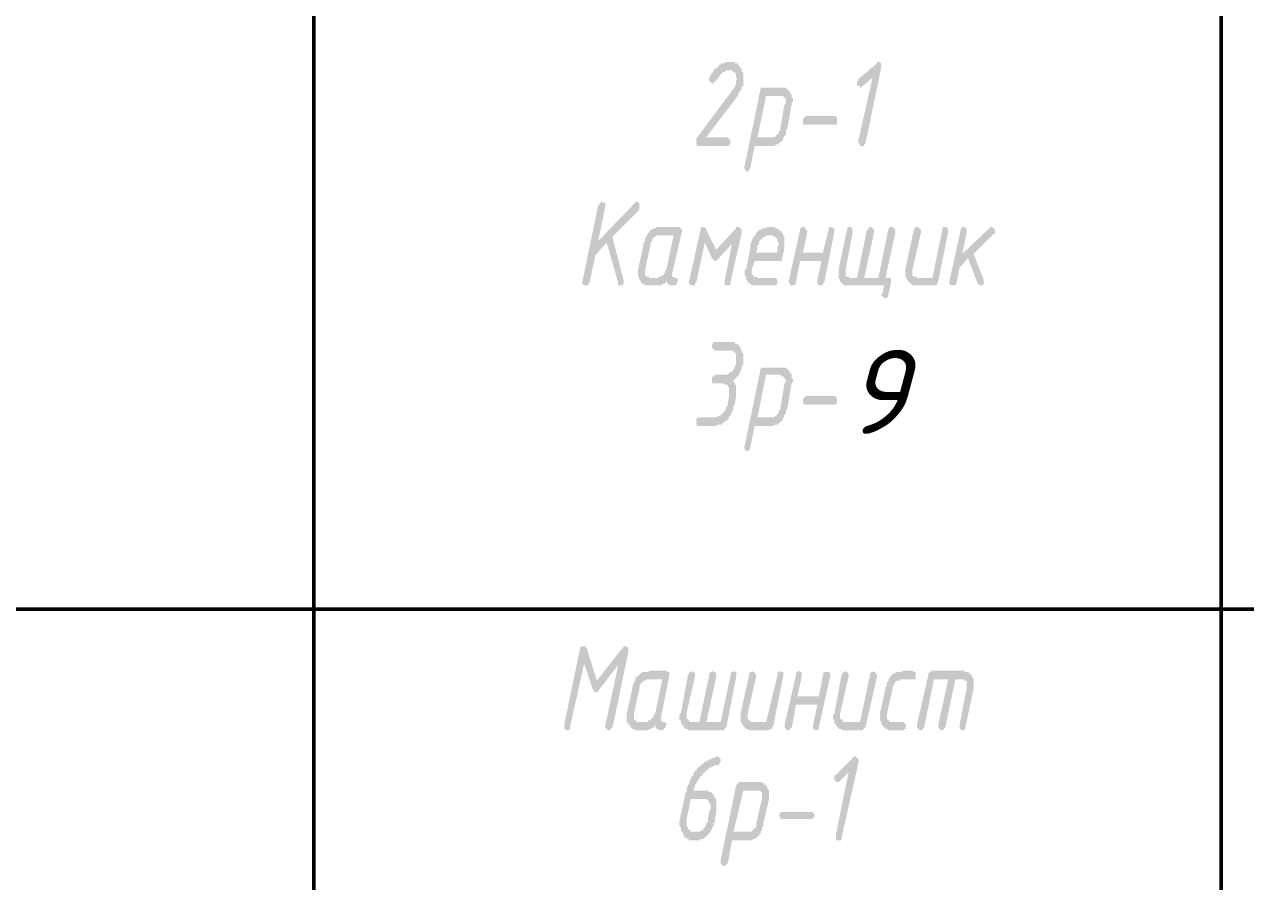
# Model space of a CAD drawing. Header units: millimetres. Extents: x 2279 to 5236, y 896 to 2828.
# Drawn here: x 4141.61 to 4177.96, y 1871.04 to 1896.56 of the extents above; entities that cross this region are included whole.
import ezdxf

# ---------------------------------------------------------------- set-up
doc = ezdxf.new("R2010")
doc.units = ezdxf.units.MM
doc.layers.add('PDF _!!ТОНКАЯ', color=7, linetype='Continuous')
doc.layers.add('PDF _Текст', color=7, linetype='Continuous')
doc.styles.add('PDF ISOCPEUR Italic', font='isocpeui.ttf')

msp = doc.modelspace()

# ---------------------------------------------------------------- hatches: boundary and pattern name
at = {"layer": 'PDF _!!ТОНКАЯ', "transparency": 33554559}
for points in [[(4162.155, 1894.85), (4162.155, 1894.85), (4162.113, 1894.808), (4162.113, 1894.808), (4162.071, 1894.808), (4162.028, 1894.85), (4162.028, 1894.85), (4161.986, 1894.892), (4161.986, 1894.935), (4161.986, 1894.935), (4161.986, 1894.977), (4162.028, 1895.019), (4162.028, 1895.019), (4162.028, 1895.062), (4162.071, 1895.104), (4162.071, 1895.104), (4162.113, 1895.146), (4162.113, 1895.189), (4162.155, 1895.231), (4162.198, 1895.231), (4162.198, 1895.273), (4162.24, 1895.273), (4162.24, 1895.316), (4162.282, 1895.316), (4162.282, 1895.316), (4162.282, 1895.358), (4162.325, 1895.358), (4162.367, 1895.4), (4162.367, 1895.4), (4162.41, 1895.4), (4162.452, 1895.4), (4162.452, 1895.443), (4162.494, 1895.443), (4162.537, 1895.443), (4162.579, 1895.443), (4162.579, 1895.443), (4162.621, 1895.443), (4162.664, 1895.443), (4162.664, 1895.443), (4162.706, 1895.443), (4162.748, 1895.443), (4162.748, 1895.4), (4162.791, 1895.4), (4162.833, 1895.4), (4162.833, 1895.358), (4162.875, 1895.358), (4162.875, 1895.316), (4162.918, 1895.273), (4162.918, 1895.273), (4162.96, 1895.231), (4162.96, 1895.189), (4162.96, 1895.146), (4163.002, 1895.146), (4163.002, 1895.104), (4163.002, 1895.062), (4163.002, 1895.019), (4163.002, 1894.977), (4163.002, 1894.935), (4163.002, 1894.892), (4163.002, 1894.892), (4163.002, 1894.85), (4163.002, 1894.808), (4163.002, 1894.765), (4163.002, 1894.723), (4162.96, 1894.723), (4162.96, 1894.681), (4162.96, 1894.638), (4162.918, 1894.596), (4162.918, 1894.554), (4162.875, 1894.554), (4162.875, 1894.511), (4162.833, 1894.469), (4162.833, 1894.427), (4161.901, 1893.199), (4162.537, 1893.199), (4162.537, 1893.199), (4162.579, 1893.157), (4162.579, 1893.157), (4162.621, 1893.114), (4162.621, 1893.114), (4162.621, 1893.072), (4162.621, 1893.03), (4162.621, 1892.987), (4162.579, 1892.987), (4162.579, 1892.945), (4162.537, 1892.945), (4162.537, 1892.945), (4161.69, 1892.945), (4161.647, 1892.945), (4161.647, 1892.945), (4161.605, 1892.987), (4161.605, 1892.987), (4161.605, 1893.03), (4161.605, 1893.072), (4161.605, 1893.114), (4161.605, 1893.157), (4161.605, 1893.157), (4162.706, 1894.638), (4162.706, 1894.638), (4162.748, 1894.681), (4162.748, 1894.723), (4162.791, 1894.765), (4162.791, 1894.808), (4162.791, 1894.808), (4162.791, 1894.85), (4162.791, 1894.892), (4162.833, 1894.935), (4162.833, 1894.935), (4162.791, 1894.977), (4162.791, 1895.019), (4162.791, 1895.062), (4162.791, 1895.062), (4162.791, 1895.104), (4162.748, 1895.104), (4162.748, 1895.146), (4162.706, 1895.146), (4162.706, 1895.146), (4162.664, 1895.189), (4162.621, 1895.189), (4162.621, 1895.189), (4162.579, 1895.189), (4162.579, 1895.189), (4162.537, 1895.189), (4162.537, 1895.189), (4162.494, 1895.189), (4162.452, 1895.146), (4162.452, 1895.146), (4162.41, 1895.146), (4162.367, 1895.104), (4162.367, 1895.104), (4162.325, 1895.062), (4162.282, 1895.019), (4162.282, 1895.019), (4162.282, 1894.977), (4162.24, 1894.977), (4162.24, 1894.935), (4162.198, 1894.892), (4162.198, 1894.892), (4162.155, 1894.85)], [(4166.855, 1894.977), (4166.558, 1894.723), (4166.516, 1894.681), (4166.516, 1894.681), (4166.474, 1894.681), (4166.474, 1894.723), (4166.431, 1894.723), (4166.431, 1894.723), (4166.389, 1894.765), (4166.389, 1894.808), (4166.389, 1894.85), (4166.389, 1894.85), (4166.431, 1894.892), (4166.431, 1894.935), (4166.982, 1895.4), (4166.982, 1895.443), (4167.024, 1895.443), (4167.024, 1895.443), (4167.066, 1895.443), (4167.066, 1895.443), (4167.109, 1895.4), (4167.109, 1895.4), (4167.109, 1895.358), (4167.109, 1895.316), (4167.109, 1895.273), (4167.109, 1895.273), (4166.643, 1893.03), (4166.643, 1892.987), (4166.601, 1892.987), (4166.601, 1892.945), (4166.558, 1892.945), (4166.558, 1892.945), (4166.516, 1892.945), (4166.474, 1892.945), (4166.474, 1892.987), (4166.431, 1893.03), (4166.431, 1893.03), (4166.431, 1893.072), (4166.431, 1893.114), (4166.431, 1893.114)], [(4165.712, 1893.58), (4164.865, 1893.58), (4164.865, 1893.58), (4164.823, 1893.58), (4164.78, 1893.58), (4164.78, 1893.622), (4164.78, 1893.665), (4164.78, 1893.707), (4164.78, 1893.749), (4164.78, 1893.749), (4164.823, 1893.792), (4164.823, 1893.792), (4164.865, 1893.834), (4164.865, 1893.834), (4165.712, 1893.834), (4165.754, 1893.834), (4165.754, 1893.792), (4165.796, 1893.792), (4165.796, 1893.749), (4165.796, 1893.707), (4165.796, 1893.707), (4165.796, 1893.665), (4165.796, 1893.622), (4165.796, 1893.58), (4165.754, 1893.58), (4165.712, 1893.58), (4165.712, 1893.58)], [(4158.938, 1890.066), (4158.599, 1889.685), (4158.43, 1888.881), (4158.388, 1888.839), (4158.388, 1888.796), (4158.345, 1888.796), (4158.345, 1888.796), (4158.303, 1888.796), (4158.303, 1888.796), (4158.261, 1888.796), (4158.261, 1888.796), (4158.218, 1888.839), (4158.218, 1888.881), (4158.218, 1888.881), (4158.218, 1888.923), (4158.218, 1888.923), (4158.684, 1891.167), (4158.726, 1891.209), (4158.726, 1891.252), (4158.769, 1891.252), (4158.769, 1891.294), (4158.811, 1891.294), (4158.811, 1891.252), (4158.853, 1891.252), (4158.896, 1891.252), (4158.896, 1891.209), (4158.896, 1891.167), (4158.896, 1891.167), (4158.896, 1891.125), (4158.896, 1891.125), (4158.684, 1890.109), (4159.785, 1891.252), (4159.785, 1891.252), (4159.827, 1891.294), (4159.827, 1891.294), (4159.869, 1891.252), (4159.869, 1891.252), (4159.912, 1891.252), (4159.912, 1891.209), (4159.912, 1891.167), (4159.912, 1891.167), (4159.912, 1891.125), (4159.912, 1891.082), (4159.912, 1891.04), (4159.107, 1890.236), (4159.446, 1888.923), (4159.446, 1888.881), (4159.446, 1888.881), (4159.446, 1888.839), (4159.446, 1888.839), (4159.404, 1888.796), (4159.404, 1888.796), (4159.361, 1888.796), (4159.361, 1888.796), (4159.319, 1888.796), (4159.277, 1888.796), (4159.277, 1888.796), (4159.277, 1888.839), (4159.277, 1888.881)], [(4162.664, 1890.024), (4162.24, 1889.558), (4162.24, 1889.558), (4162.198, 1889.516), (4162.155, 1889.516), (4162.155, 1889.516), (4162.113, 1889.558), (4162.113, 1889.558), (4162.071, 1889.601), (4161.859, 1890.066), (4161.605, 1888.881), (4161.563, 1888.839), (4161.563, 1888.796), (4161.563, 1888.796), (4161.52, 1888.796), (4161.478, 1888.796), (4161.478, 1888.796), (4161.436, 1888.796), (4161.436, 1888.796), (4161.393, 1888.839), (4161.393, 1888.881), (4161.393, 1888.881), (4161.393, 1888.923), (4161.393, 1888.923), (4161.732, 1890.447), (4161.732, 1890.49), (4161.732, 1890.49), (4161.774, 1890.532), (4161.817, 1890.532), (4161.817, 1890.532), (4161.859, 1890.532), (4161.859, 1890.49), (4161.901, 1890.49), (4161.901, 1890.447), (4162.198, 1889.855), (4162.791, 1890.49), (4162.791, 1890.532), (4162.833, 1890.532), (4162.833, 1890.532), (4162.875, 1890.532), (4162.918, 1890.49), (4162.918, 1890.49), (4162.96, 1890.447), (4162.96, 1890.447), (4162.96, 1890.405), (4162.96, 1890.363), (4162.96, 1890.363), (4162.621, 1888.881), (4162.621, 1888.839), (4162.621, 1888.796), (4162.579, 1888.796), (4162.537, 1888.796), (4162.537, 1888.796), (4162.494, 1888.796), (4162.494, 1888.796), (4162.452, 1888.796), (4162.452, 1888.839), (4162.452, 1888.881), (4162.452, 1888.881), (4162.452, 1888.923), (4162.452, 1888.923)], [(4165.331, 1889.516), (4164.696, 1889.516), (4164.569, 1888.881), (4164.569, 1888.839), (4164.526, 1888.796), (4164.526, 1888.796), (4164.484, 1888.796), (4164.484, 1888.796), (4164.442, 1888.796), (4164.399, 1888.796), (4164.399, 1888.796), (4164.399, 1888.839), (4164.357, 1888.881), (4164.357, 1888.881), (4164.357, 1888.923), (4164.357, 1888.923), (4164.696, 1890.447), (4164.696, 1890.49), (4164.738, 1890.49), (4164.738, 1890.532), (4164.78, 1890.532), (4164.78, 1890.532), (4164.823, 1890.532), (4164.865, 1890.49), (4164.865, 1890.49), (4164.865, 1890.447), (4164.907, 1890.405), (4164.907, 1890.405), (4164.907, 1890.363), (4164.907, 1890.363), (4164.78, 1889.77), (4165.373, 1889.77), (4165.542, 1890.447), (4165.542, 1890.49), (4165.542, 1890.49), (4165.585, 1890.532), (4165.585, 1890.532), (4165.627, 1890.532), (4165.669, 1890.532), (4165.669, 1890.49), (4165.712, 1890.49), (4165.712, 1890.447), (4165.712, 1890.447), (4165.712, 1890.405), (4165.712, 1890.363), (4165.712, 1890.363), (4165.415, 1888.881), (4165.373, 1888.839), (4165.373, 1888.796), (4165.331, 1888.796), (4165.331, 1888.796), (4165.288, 1888.796), (4165.288, 1888.796), (4165.246, 1888.796), (4165.246, 1888.796), (4165.204, 1888.839), (4165.204, 1888.881), (4165.204, 1888.881), (4165.204, 1888.923), (4165.204, 1888.923)], [(4167.193, 1888.796), (4166.135, 1888.796), (4166.093, 1888.796), (4166.093, 1888.796), (4166.05, 1888.796), (4166.008, 1888.796), (4166.008, 1888.796), (4165.966, 1888.839), (4165.966, 1888.839), (4165.923, 1888.881), (4165.923, 1888.881), (4165.881, 1888.923), (4165.881, 1888.966), (4165.881, 1888.966), (4165.839, 1889.008), (4165.839, 1889.05), (4165.839, 1889.093), (4165.839, 1889.135), (4165.839, 1889.177), (4165.839, 1889.177), (4165.839, 1889.22), (4165.839, 1889.262), (4165.839, 1889.262), (4166.093, 1890.447), (4166.093, 1890.49), (4166.093, 1890.49), (4166.135, 1890.532), (4166.177, 1890.532), (4166.177, 1890.532), (4166.22, 1890.532), (4166.22, 1890.49), (4166.262, 1890.49), (4166.262, 1890.447), (4166.262, 1890.405), (4166.262, 1890.405), (4166.262, 1890.363), (4166.262, 1890.363), (4166.05, 1889.262), (4166.05, 1889.22), (4166.05, 1889.22), (4166.05, 1889.177), (4166.05, 1889.135), (4166.05, 1889.135), (4166.05, 1889.093), (4166.05, 1889.05), (4166.093, 1889.05), (4166.135, 1889.05), (4166.135, 1889.05), (4166.177, 1889.008), (4166.177, 1889.008), (4166.389, 1889.008), (4166.685, 1890.447), (4166.728, 1890.49), (4166.728, 1890.49), (4166.77, 1890.532), (4166.77, 1890.532), (4166.812, 1890.532), (4166.812, 1890.532), (4166.855, 1890.49), (4166.855, 1890.49), (4166.897, 1890.447), (4166.897, 1890.405), (4166.897, 1890.405), (4166.897, 1890.363), (4166.897, 1890.363), (4166.601, 1889.008), (4167.024, 1889.008), (4167.32, 1890.447), (4167.32, 1890.49), (4167.363, 1890.49), (4167.363, 1890.532), (4167.405, 1890.532), (4167.405, 1890.532), (4167.447, 1890.532), (4167.49, 1890.49), (4167.49, 1890.49), (4167.532, 1890.447), (4167.532, 1890.405), (4167.532, 1890.405), (4167.532, 1890.363), (4167.532, 1890.363), (4167.236, 1889.008), (4167.32, 1889.008), (4167.363, 1889.008), (4167.405, 1889.008), (4167.405, 1889.008), (4167.405, 1888.966), (4167.405, 1888.923), (4167.405, 1888.881), (4167.32, 1888.5), (4167.32, 1888.458), (4167.278, 1888.415), (4167.278, 1888.415), (4167.236, 1888.415), (4167.236, 1888.415), (4167.193, 1888.415), (4167.193, 1888.415), (4167.151, 1888.458), (4167.151, 1888.458), (4167.109, 1888.5), (4167.109, 1888.542), (4167.151, 1888.542), (4167.151, 1888.542)], [(4168.929, 1890.447), (4168.929, 1890.49), (4168.929, 1890.49), (4168.971, 1890.532), (4169.014, 1890.532), (4169.014, 1890.532), (4169.056, 1890.532), (4169.056, 1890.49), (4169.098, 1890.49), (4169.098, 1890.447), (4169.098, 1890.447), (4169.098, 1890.405), (4169.098, 1890.363), (4169.098, 1890.363), (4168.802, 1888.881), (4168.802, 1888.881), (4168.76, 1888.839), (4168.76, 1888.796), (4168.717, 1888.796), (4168.717, 1888.796), (4168.675, 1888.796), (4168.675, 1888.796), (4168.167, 1888.796), (4168.125, 1888.796), (4168.082, 1888.796), (4168.04, 1888.796), (4168.04, 1888.796), (4167.998, 1888.839), (4167.998, 1888.839), (4167.955, 1888.881), (4167.913, 1888.881), (4167.913, 1888.881), (4167.913, 1888.923), (4167.871, 1888.966), (4167.871, 1888.966), (4167.871, 1889.008), (4167.828, 1889.05), (4167.828, 1889.093), (4167.828, 1889.135), (4167.828, 1889.177), (4167.828, 1889.177), (4167.828, 1889.22), (4167.828, 1889.262), (4167.828, 1889.262), (4168.082, 1890.447), (4168.082, 1890.49), (4168.125, 1890.49), (4168.125, 1890.532), (4168.167, 1890.532), (4168.167, 1890.532), (4168.209, 1890.532), (4168.252, 1890.49), (4168.252, 1890.49), (4168.294, 1890.447), (4168.294, 1890.447), (4168.294, 1890.405), (4168.294, 1890.363), (4168.294, 1890.363), (4168.04, 1889.262), (4168.04, 1889.22), (4168.04, 1889.177), (4168.04, 1889.177), (4168.04, 1889.135), (4168.04, 1889.135), (4168.04, 1889.093), (4168.082, 1889.05), (4168.082, 1889.05), (4168.125, 1889.05), (4168.167, 1889.05), (4168.167, 1889.008), (4168.209, 1889.008), (4168.633, 1889.008)], [(4169.691, 1889.601), (4169.437, 1889.304), (4169.352, 1888.881), (4169.352, 1888.839), (4169.31, 1888.796), (4169.31, 1888.796), (4169.268, 1888.796), (4169.268, 1888.796), (4169.225, 1888.796), (4169.183, 1888.796), (4169.183, 1888.796), (4169.141, 1888.839), (4169.141, 1888.881), (4169.141, 1888.881), (4169.141, 1888.923), (4169.141, 1888.923), (4169.479, 1890.447), (4169.479, 1890.49), (4169.522, 1890.49), (4169.522, 1890.532), (4169.564, 1890.532), (4169.564, 1890.532), (4169.606, 1890.532), (4169.606, 1890.49), (4169.649, 1890.49), (4169.649, 1890.447), (4169.649, 1890.447), (4169.649, 1890.405), (4169.649, 1890.363), (4169.649, 1890.363), (4169.522, 1889.728), (4170.326, 1890.49), (4170.368, 1890.532), (4170.411, 1890.532), (4170.411, 1890.532), (4170.411, 1890.532), (4170.453, 1890.49), (4170.453, 1890.49), (4170.495, 1890.447), (4170.495, 1890.405), (4170.495, 1890.405), (4170.495, 1890.363), (4170.495, 1890.32), (4170.453, 1890.32), (4170.453, 1890.32), (4169.86, 1889.728), (4170.157, 1888.966), (4170.157, 1888.923), (4170.199, 1888.923), (4170.157, 1888.881), (4170.157, 1888.839), (4170.157, 1888.796), (4170.114, 1888.796), (4170.114, 1888.796), (4170.072, 1888.796), (4170.03, 1888.796), (4170.03, 1888.796), (4169.987, 1888.839), (4169.987, 1888.839)], [(4162.664, 1885.96), (4162.706, 1885.96), (4162.706, 1885.917), (4162.748, 1885.917), (4162.748, 1885.875), (4162.748, 1885.833), (4162.791, 1885.833), (4162.791, 1885.79), (4162.791, 1885.748), (4162.791, 1885.706), (4162.791, 1885.663), (4162.791, 1885.621), (4162.791, 1885.579), (4162.791, 1885.536), (4162.791, 1885.494), (4162.791, 1885.494), (4162.748, 1885.24), (4162.706, 1885.198), (4162.706, 1885.155), (4162.706, 1885.113), (4162.706, 1885.071), (4162.664, 1885.028), (4162.664, 1884.986), (4162.664, 1884.986), (4162.621, 1884.944), (4162.621, 1884.901), (4162.579, 1884.901), (4162.579, 1884.859), (4162.579, 1884.817), (4162.537, 1884.817), (4162.537, 1884.774), (4162.494, 1884.774), (4162.452, 1884.732), (4162.452, 1884.732), (4162.41, 1884.69), (4162.41, 1884.69), (4162.367, 1884.69), (4162.367, 1884.647), (4162.325, 1884.647), (4162.282, 1884.647), (4162.282, 1884.647), (4162.24, 1884.647), (4162.198, 1884.605), (4162.198, 1884.605), (4162.155, 1884.605), (4162.113, 1884.605), (4162.071, 1884.605), (4162.071, 1884.605), (4161.69, 1884.605), (4161.647, 1884.605), (4161.647, 1884.605), (4161.605, 1884.647), (4161.605, 1884.647), (4161.605, 1884.69), (4161.605, 1884.732), (4161.605, 1884.774), (4161.605, 1884.817), (4161.605, 1884.817), (4161.647, 1884.859), (4161.647, 1884.859), (4161.69, 1884.859), (4162.113, 1884.859), (4162.155, 1884.859), (4162.198, 1884.859), (4162.24, 1884.859), (4162.24, 1884.901), (4162.282, 1884.901), (4162.325, 1884.901), (4162.325, 1884.944), (4162.367, 1884.944), (4162.367, 1884.986), (4162.41, 1884.986), (4162.41, 1885.028), (4162.452, 1885.028), (4162.452, 1885.071), (4162.494, 1885.113), (4162.494, 1885.155), (4162.494, 1885.155), (4162.537, 1885.198), (4162.537, 1885.24), (4162.579, 1885.494), (4162.579, 1885.536), (4162.579, 1885.579), (4162.579, 1885.621), (4162.579, 1885.621), (4162.579, 1885.663), (4162.579, 1885.706), (4162.579, 1885.706), (4162.579, 1885.748), (4162.537, 1885.79), (4162.537, 1885.79), (4162.537, 1885.833), (4162.494, 1885.833), (4162.452, 1885.833), (4162.452, 1885.833), (4162.41, 1885.875), (4162.367, 1885.875), (4162.367, 1885.875), (4162.155, 1885.875), (4162.155, 1885.875), (4162.113, 1885.875), (4162.071, 1885.875), (4162.071, 1885.917), (4162.071, 1885.96), (4162.071, 1886.002), (4162.071, 1886.002), (4162.071, 1886.044), (4162.113, 1886.087), (4162.113, 1886.087), (4162.155, 1886.087), (4162.155, 1886.129), (4162.41, 1886.129), (4162.452, 1886.129), (4162.452, 1886.129), (4162.494, 1886.129), (4162.537, 1886.129), (4162.537, 1886.129), (4162.579, 1886.171), (4162.579, 1886.171), (4162.621, 1886.214), (4162.664, 1886.214), (4162.664, 1886.256), (4162.706, 1886.256), (4162.706, 1886.298), (4162.748, 1886.341), (4162.748, 1886.341), (4162.748, 1886.383), (4162.791, 1886.425), (4162.791, 1886.468), (4162.791, 1886.468), (4162.791, 1886.51), (4162.791, 1886.552), (4162.791, 1886.595), (4162.791, 1886.637), (4162.791, 1886.679), (4162.791, 1886.722), (4162.791, 1886.722), (4162.791, 1886.764), (4162.748, 1886.764), (4162.748, 1886.806), (4162.706, 1886.806), (4162.706, 1886.849), (4162.664, 1886.849), (4162.621, 1886.849), (4162.621, 1886.849), (4162.579, 1886.849), (4162.579, 1886.849), (4162.155, 1886.849), (4162.155, 1886.849), (4162.113, 1886.891), (4162.113, 1886.891), (4162.071, 1886.933), (4162.071, 1886.933), (4162.071, 1886.976), (4162.071, 1887.018), (4162.071, 1887.06), (4162.113, 1887.06), (4162.113, 1887.103), (4162.155, 1887.103), (4162.155, 1887.103), (4162.621, 1887.103), (4162.664, 1887.103), (4162.664, 1887.103), (4162.706, 1887.103), (4162.748, 1887.103), (4162.748, 1887.06), (4162.791, 1887.06), (4162.833, 1887.06), (4162.833, 1887.018), (4162.875, 1887.018), (4162.875, 1886.976), (4162.918, 1886.976), (4162.918, 1886.933), (4162.918, 1886.891), (4162.96, 1886.849), (4162.96, 1886.849), (4162.96, 1886.806), (4163.002, 1886.764), (4163.002, 1886.722), (4163.002, 1886.722), (4163.002, 1886.679), (4163.002, 1886.637), (4163.002, 1886.595), (4163.002, 1886.552), (4163.002, 1886.51), (4163.002, 1886.468), (4163.002, 1886.468), (4163.002, 1886.425), (4162.96, 1886.383), (4162.96, 1886.341), (4162.96, 1886.341), (4162.96, 1886.298), (4162.918, 1886.256), (4162.918, 1886.214), (4162.918, 1886.171), (4162.875, 1886.171), (4162.875, 1886.129), (4162.833, 1886.087), (4162.833, 1886.087), (4162.791, 1886.044), (4162.791, 1886.044), (4162.748, 1886.002), (4162.748, 1886.002), (4162.706, 1885.96), (4162.706, 1885.96), (4162.664, 1885.96)], [(4165.712, 1885.24), (4164.865, 1885.24), (4164.865, 1885.24), (4164.823, 1885.24), (4164.78, 1885.282), (4164.78, 1885.282), (4164.78, 1885.325), (4164.78, 1885.367), (4164.78, 1885.409), (4164.78, 1885.409), (4164.823, 1885.452), (4164.823, 1885.452), (4164.865, 1885.494), (4164.865, 1885.494), (4165.712, 1885.494), (4165.754, 1885.494), (4165.754, 1885.452), (4165.796, 1885.452), (4165.796, 1885.409), (4165.796, 1885.409), (4165.796, 1885.367), (4165.796, 1885.325), (4165.796, 1885.282), (4165.796, 1885.282), (4165.754, 1885.24), (4165.712, 1885.24), (4165.712, 1885.24)], [(4158.267, 1877.532), (4157.844, 1875.627), (4157.844, 1875.627), (4157.844, 1875.585), (4157.801, 1875.542), (4157.801, 1875.542), (4157.759, 1875.542), (4157.717, 1875.542), (4157.717, 1875.585), (4157.674, 1875.585), (4157.674, 1875.627), (4157.674, 1875.669), (4157.674, 1875.669), (4157.674, 1875.712), (4157.674, 1875.712), (4158.14, 1877.955), (4158.14, 1877.998), (4158.183, 1878.04), (4158.183, 1878.04), (4158.225, 1878.04), (4158.225, 1878.04), (4158.267, 1878.04), (4158.31, 1878.04), (4158.31, 1877.998), (4158.352, 1877.998), (4158.352, 1877.955), (4158.648, 1877.024), (4159.41, 1877.998), (4159.453, 1878.04), (4159.453, 1878.04), (4159.495, 1878.04), (4159.537, 1878.04), (4159.537, 1878.04), (4159.58, 1877.998), (4159.58, 1877.998), (4159.58, 1877.955), (4159.58, 1877.913), (4159.58, 1877.871), (4159.58, 1877.871), (4159.114, 1875.627), (4159.072, 1875.627), (4159.072, 1875.585), (4159.029, 1875.542), (4159.029, 1875.542), (4158.987, 1875.542), (4158.987, 1875.542), (4158.945, 1875.585), (4158.945, 1875.585), (4158.902, 1875.627), (4158.902, 1875.669), (4158.902, 1875.669), (4158.902, 1875.712), (4158.902, 1875.712), (4159.283, 1877.49), (4158.691, 1876.728), (4158.691, 1876.685), (4158.648, 1876.685), (4158.606, 1876.685), (4158.606, 1876.685), (4158.564, 1876.685), (4158.564, 1876.728), (4158.521, 1876.77)], [(4162.501, 1875.627), (4162.458, 1875.627), (4162.458, 1875.585), (4162.458, 1875.585), (4162.416, 1875.542), (4162.416, 1875.542), (4162.374, 1875.542), (4161.442, 1875.542), (4161.4, 1875.542), (4161.358, 1875.542), (4161.358, 1875.585), (4161.315, 1875.585), (4161.273, 1875.585), (4161.273, 1875.627), (4161.231, 1875.627), (4161.231, 1875.669), (4161.231, 1875.669), (4161.188, 1875.712), (4161.188, 1875.712), (4161.146, 1875.754), (4161.146, 1875.796), (4161.146, 1875.839), (4161.104, 1875.839), (4161.104, 1875.881), (4161.104, 1875.923), (4161.104, 1875.966), (4161.104, 1875.966), (4161.104, 1876.008), (4161.146, 1876.05), (4161.358, 1877.193), (4161.4, 1877.236), (4161.4, 1877.278), (4161.442, 1877.278), (4161.442, 1877.278), (4161.485, 1877.32), (4161.485, 1877.278), (4161.527, 1877.278), (4161.527, 1877.278), (4161.569, 1877.236), (4161.569, 1877.193), (4161.569, 1877.193), (4161.569, 1877.151), (4161.569, 1877.151), (4161.315, 1876.05), (4161.315, 1876.008), (4161.315, 1875.966), (4161.315, 1875.966), (4161.315, 1875.923), (4161.315, 1875.881), (4161.358, 1875.881), (4161.358, 1875.839), (4161.4, 1875.839), (4161.4, 1875.796), (4161.442, 1875.796), (4161.485, 1875.796), (4161.485, 1875.796), (4161.696, 1875.796), (4161.993, 1877.193), (4161.993, 1877.236), (4162.035, 1877.278), (4162.035, 1877.278), (4162.077, 1877.278), (4162.077, 1877.32), (4162.12, 1877.278), (4162.162, 1877.278), (4162.162, 1877.278), (4162.204, 1877.236), (4162.204, 1877.193), (4162.204, 1877.193), (4162.204, 1877.151), (4162.204, 1877.151), (4161.908, 1875.796), (4162.331, 1875.796), (4162.628, 1877.193), (4162.628, 1877.236), (4162.67, 1877.278), (4162.67, 1877.278), (4162.712, 1877.278), (4162.712, 1877.32), (4162.755, 1877.278), (4162.755, 1877.278), (4162.797, 1877.278), (4162.797, 1877.236), (4162.797, 1877.193), (4162.797, 1877.193), (4162.797, 1877.151), (4162.797, 1877.151)], [(4164.025, 1877.193), (4164.025, 1877.236), (4164.025, 1877.278), (4164.067, 1877.278), (4164.067, 1877.278), (4164.109, 1877.32), (4164.152, 1877.278), (4164.152, 1877.278), (4164.194, 1877.278), (4164.194, 1877.236), (4164.194, 1877.193), (4164.194, 1877.193), (4164.194, 1877.151), (4164.194, 1877.151), (4163.898, 1875.669), (4163.855, 1875.627), (4163.855, 1875.627), (4163.855, 1875.585), (4163.813, 1875.585), (4163.771, 1875.542), (4163.771, 1875.542), (4163.771, 1875.542), (4163.22, 1875.542), (4163.22, 1875.542), (4163.178, 1875.542), (4163.136, 1875.585), (4163.136, 1875.585), (4163.093, 1875.585), (4163.051, 1875.627), (4163.051, 1875.627), (4163.009, 1875.669), (4163.009, 1875.669), (4163.009, 1875.712), (4162.966, 1875.712), (4162.966, 1875.754), (4162.924, 1875.796), (4162.924, 1875.839), (4162.924, 1875.881), (4162.924, 1875.881), (4162.924, 1875.923), (4162.924, 1875.966), (4162.924, 1875.966), (4162.924, 1876.008), (4162.924, 1876.05), (4163.178, 1877.193), (4163.178, 1877.236), (4163.22, 1877.278), (4163.22, 1877.278), (4163.263, 1877.278), (4163.263, 1877.32), (4163.305, 1877.278), (4163.347, 1877.278), (4163.347, 1877.278), (4163.347, 1877.236), (4163.39, 1877.193), (4163.39, 1877.193), (4163.39, 1877.151), (4163.39, 1877.151), (4163.136, 1876.05), (4163.136, 1876.008), (4163.136, 1875.966), (4163.136, 1875.966), (4163.136, 1875.923), (4163.136, 1875.881), (4163.136, 1875.881), (4163.178, 1875.839), (4163.178, 1875.839), (4163.22, 1875.796), (4163.22, 1875.796), (4163.263, 1875.796), (4163.305, 1875.796), (4163.686, 1875.796)], [(4165.21, 1876.304), (4164.575, 1876.304), (4164.448, 1875.627), (4164.406, 1875.627), (4164.406, 1875.585), (4164.363, 1875.542), (4164.363, 1875.542), (4164.321, 1875.542), (4164.321, 1875.542), (4164.279, 1875.585), (4164.279, 1875.585), (4164.236, 1875.627), (4164.236, 1875.669), (4164.236, 1875.669), (4164.236, 1875.712), (4164.236, 1875.712), (4164.575, 1877.193), (4164.575, 1877.236), (4164.575, 1877.278), (4164.617, 1877.278), (4164.617, 1877.278), (4164.66, 1877.32), (4164.702, 1877.278), (4164.702, 1877.278), (4164.744, 1877.278), (4164.744, 1877.236), (4164.744, 1877.193), (4164.744, 1877.193), (4164.744, 1877.151), (4164.744, 1877.151), (4164.617, 1876.558), (4165.252, 1876.558), (4165.379, 1877.193), (4165.379, 1877.236), (4165.422, 1877.278), (4165.422, 1877.278), (4165.464, 1877.278), (4165.464, 1877.32), (4165.506, 1877.278), (4165.549, 1877.278), (4165.549, 1877.278), (4165.591, 1877.236), (4165.591, 1877.193), (4165.591, 1877.193), (4165.591, 1877.151), (4165.591, 1877.151), (4165.252, 1875.627), (4165.252, 1875.627), (4165.252, 1875.585), (4165.21, 1875.542), (4165.168, 1875.542), (4165.168, 1875.542), (4165.125, 1875.542), (4165.125, 1875.585), (4165.083, 1875.585), (4165.083, 1875.627), (4165.083, 1875.669), (4165.083, 1875.669), (4165.083, 1875.712), (4165.083, 1875.712)], [(4166.776, 1877.193), (4166.776, 1877.236), (4166.819, 1877.278), (4166.819, 1877.278), (4166.861, 1877.278), (4166.861, 1877.32), (4166.903, 1877.278), (4166.946, 1877.278), (4166.946, 1877.278), (4166.946, 1877.236), (4166.988, 1877.193), (4166.988, 1877.193), (4166.988, 1877.151), (4166.988, 1877.151), (4166.649, 1875.669), (4166.649, 1875.627), (4166.607, 1875.627), (4166.607, 1875.585), (4166.565, 1875.585), (4166.565, 1875.542), (4166.522, 1875.542), (4166.522, 1875.542), (4166.014, 1875.542), (4165.972, 1875.542), (4165.93, 1875.542), (4165.93, 1875.585), (4165.887, 1875.585), (4165.845, 1875.585), (4165.845, 1875.627), (4165.803, 1875.627), (4165.803, 1875.669), (4165.76, 1875.669), (4165.76, 1875.712), (4165.76, 1875.712), (4165.718, 1875.754), (4165.718, 1875.796), (4165.718, 1875.839), (4165.676, 1875.881), (4165.676, 1875.881), (4165.676, 1875.923), (4165.676, 1875.966), (4165.676, 1875.966), (4165.676, 1876.008), (4165.718, 1876.05), (4165.93, 1877.193), (4165.972, 1877.236), (4165.972, 1877.278), (4166.014, 1877.278), (4166.014, 1877.278), (4166.057, 1877.32), (4166.057, 1877.278), (4166.099, 1877.278), (4166.099, 1877.278), (4166.141, 1877.236), (4166.141, 1877.193), (4166.141, 1877.193), (4166.141, 1877.151), (4166.141, 1877.151), (4165.887, 1876.05), (4165.887, 1876.008), (4165.887, 1875.966), (4165.887, 1875.966), (4165.887, 1875.923), (4165.887, 1875.881), (4165.93, 1875.881), (4165.93, 1875.839), (4165.972, 1875.839), (4165.972, 1875.796), (4166.014, 1875.796), (4166.057, 1875.796), (4166.057, 1875.796), (4166.48, 1875.796)], [(4167.708, 1875.542), (4167.369, 1875.542), (4167.369, 1875.542), (4167.327, 1875.542), (4167.284, 1875.585), (4167.284, 1875.585), (4167.242, 1875.585), (4167.2, 1875.627), (4167.2, 1875.627), (4167.157, 1875.669), (4167.157, 1875.669), (4167.157, 1875.712), (4167.115, 1875.712), (4167.115, 1875.754), (4167.115, 1875.796), (4167.073, 1875.839), (4167.073, 1875.881), (4167.073, 1875.881), (4167.073, 1875.923), (4167.073, 1875.966), (4167.073, 1875.966), (4167.073, 1876.008), (4167.073, 1876.05), (4167.242, 1876.812), (4167.242, 1876.855), (4167.284, 1876.897), (4167.284, 1876.939), (4167.284, 1876.982), (4167.284, 1876.982), (4167.327, 1877.024), (4167.327, 1877.066), (4167.369, 1877.109), (4167.369, 1877.109), (4167.369, 1877.151), (4167.411, 1877.151), (4167.411, 1877.193), (4167.411, 1877.193), (4167.454, 1877.193), (4167.454, 1877.236), (4167.496, 1877.236), (4167.538, 1877.236), (4167.538, 1877.278), (4167.581, 1877.278), (4167.623, 1877.278), (4167.623, 1877.278), (4167.665, 1877.278), (4167.708, 1877.278), (4167.75, 1877.32), (4167.75, 1877.32), (4168.046, 1877.32), (4168.089, 1877.278), (4168.089, 1877.278), (4168.131, 1877.278), (4168.131, 1877.236), (4168.131, 1877.193), (4168.131, 1877.193), (4168.131, 1877.151), (4168.131, 1877.109), (4168.131, 1877.066), (4168.089, 1877.066), (4168.089, 1877.066), (4168.046, 1877.066), (4167.708, 1877.066), (4167.665, 1877.066), (4167.665, 1877.024), (4167.623, 1877.024), (4167.581, 1877.024), (4167.581, 1877.024), (4167.538, 1876.982), (4167.538, 1876.982), (4167.496, 1876.939), (4167.496, 1876.939), (4167.496, 1876.897), (4167.454, 1876.855), (4167.454, 1876.812), (4167.454, 1876.812), (4167.284, 1876.05), (4167.284, 1876.008), (4167.284, 1875.966), (4167.284, 1875.966), (4167.284, 1875.923), (4167.284, 1875.881), (4167.284, 1875.881), (4167.327, 1875.839), (4167.327, 1875.839), (4167.369, 1875.796), (4167.369, 1875.796), (4167.411, 1875.796), (4167.454, 1875.796), (4167.708, 1875.796), (4167.75, 1875.796), (4167.792, 1875.796), (4167.792, 1875.754), (4167.835, 1875.754), (4167.835, 1875.712), (4167.835, 1875.669), (4167.835, 1875.627), (4167.835, 1875.585), (4167.792, 1875.585), (4167.792, 1875.542), (4167.75, 1875.542), (4167.708, 1875.542)], [(4168.512, 1877.193), (4168.512, 1877.236), (4168.555, 1877.278), (4168.555, 1877.278), (4168.597, 1877.278), (4168.597, 1877.32), (4169.571, 1877.32), (4169.613, 1877.278), (4169.613, 1877.278), (4169.655, 1877.278), (4169.698, 1877.278), (4169.698, 1877.278), (4169.74, 1877.236), (4169.74, 1877.236), (4169.782, 1877.193), (4169.782, 1877.193), (4169.825, 1877.151), (4169.825, 1877.109), (4169.825, 1877.109), (4169.867, 1877.066), (4169.867, 1877.024), (4169.867, 1876.982), (4169.867, 1876.939), (4169.867, 1876.897), (4169.867, 1876.897), (4169.867, 1876.855), (4169.867, 1876.812), (4169.867, 1876.812), (4169.613, 1875.627), (4169.613, 1875.627), (4169.613, 1875.585), (4169.571, 1875.542), (4169.528, 1875.542), (4169.528, 1875.542), (4169.486, 1875.542), (4169.486, 1875.585), (4169.444, 1875.585), (4169.444, 1875.627), (4169.444, 1875.669), (4169.444, 1875.669), (4169.444, 1875.712), (4169.444, 1875.712), (4169.655, 1876.812), (4169.655, 1876.855), (4169.655, 1876.897), (4169.655, 1876.897), (4169.655, 1876.939), (4169.655, 1876.939), (4169.655, 1876.982), (4169.655, 1877.024), (4169.613, 1877.024), (4169.571, 1877.024), (4169.571, 1877.066), (4169.528, 1877.066), (4169.528, 1877.066), (4169.317, 1877.066), (4169.02, 1875.627), (4168.978, 1875.627), (4168.978, 1875.585), (4168.936, 1875.542), (4168.936, 1875.542), (4168.893, 1875.542), (4168.893, 1875.542), (4168.851, 1875.585), (4168.851, 1875.585), (4168.809, 1875.627), (4168.809, 1875.669), (4168.809, 1875.669), (4168.809, 1875.712), (4168.809, 1875.712), (4169.105, 1877.066), (4168.682, 1877.066), (4168.385, 1875.627), (4168.385, 1875.627), (4168.343, 1875.585), (4168.343, 1875.542), (4168.301, 1875.542), (4168.301, 1875.542), (4168.258, 1875.542), (4168.216, 1875.585), (4168.216, 1875.585), (4168.173, 1875.627), (4168.173, 1875.669), (4168.173, 1875.669), (4168.173, 1875.712), (4168.173, 1875.712)], [(4166.141, 1874.301), (4165.887, 1874.047), (4165.845, 1874.004), (4165.803, 1874.004), (4165.803, 1874.004), (4165.76, 1874.004), (4165.76, 1874.047), (4165.718, 1874.047), (4165.718, 1874.089), (4165.718, 1874.131), (4165.718, 1874.131), (4165.718, 1874.174), (4165.718, 1874.216), (4165.76, 1874.216), (4166.268, 1874.724), (4166.311, 1874.766), (4166.311, 1874.766), (4166.311, 1874.766), (4166.353, 1874.766), (4166.395, 1874.724), (4166.395, 1874.724), (4166.438, 1874.682), (4166.438, 1874.682), (4166.438, 1874.639), (4166.438, 1874.597), (4166.438, 1874.597), (4165.93, 1872.353), (4165.93, 1872.311), (4165.93, 1872.269), (4165.887, 1872.269), (4165.845, 1872.269), (4165.845, 1872.269), (4165.803, 1872.269), (4165.803, 1872.269), (4165.76, 1872.311), (4165.76, 1872.311), (4165.76, 1872.353), (4165.76, 1872.396), (4165.76, 1872.438), (4165.76, 1872.438)], [(4164.998, 1872.904), (4164.194, 1872.904), (4164.152, 1872.904), (4164.109, 1872.904), (4164.109, 1872.904), (4164.109, 1872.946), (4164.067, 1872.988), (4164.067, 1872.988), (4164.067, 1873.031), (4164.109, 1873.073), (4164.109, 1873.115), (4164.152, 1873.115), (4164.152, 1873.115), (4164.194, 1873.115), (4164.998, 1873.115), (4165.041, 1873.115), (4165.083, 1873.115), (4165.083, 1873.115), (4165.083, 1873.073), (4165.125, 1873.031), (4165.125, 1872.988), (4165.125, 1872.988), (4165.083, 1872.946), (4165.083, 1872.904), (4165.083, 1872.904), (4165.041, 1872.904), (4164.998, 1872.904)]]:
    msp.add_hatch(color=256, dxfattribs=at).paths.add_polyline_path(points)
h = msp.add_hatch(color=256, dxfattribs=at)
h.paths.add_polyline_path([(4163.51, 1894.596), (4163.51, 1894.638), (4163.553, 1894.681), (4163.553, 1894.681), (4163.595, 1894.681), (4163.595, 1894.681), (4164.145, 1894.681), (4164.188, 1894.681), (4164.23, 1894.681), (4164.23, 1894.681), (4164.272, 1894.681), (4164.315, 1894.638), (4164.315, 1894.638), (4164.357, 1894.596), (4164.357, 1894.596), (4164.357, 1894.596), (4164.399, 1894.554), (4164.399, 1894.511), (4164.442, 1894.469), (4164.442, 1894.469), (4164.442, 1894.427), (4164.442, 1894.384), (4164.484, 1894.342), (4164.484, 1894.3), (4164.484, 1894.3), (4164.484, 1894.257), (4164.442, 1894.215), (4164.442, 1894.173), (4164.315, 1893.453), (4164.272, 1893.411), (4164.272, 1893.368), (4164.272, 1893.326), (4164.272, 1893.284), (4164.23, 1893.241), (4164.23, 1893.199), (4164.188, 1893.199), (4164.188, 1893.157), (4164.188, 1893.114), (4164.145, 1893.114), (4164.145, 1893.072), (4164.103, 1893.072), (4164.103, 1893.03), (4164.061, 1893.03), (4164.061, 1892.987), (4164.018, 1892.987), (4163.976, 1892.987), (4163.976, 1892.987), (4163.934, 1892.945), (4163.891, 1892.945), (4163.891, 1892.945), (4163.849, 1892.945), (4163.807, 1892.945), (4163.764, 1892.945), (4163.341, 1892.945), (4163.214, 1892.268), (4163.214, 1892.268), (4163.172, 1892.225), (4163.172, 1892.183), (4163.129, 1892.183), (4163.129, 1892.183), (4163.087, 1892.183), (4163.087, 1892.225), (4163.045, 1892.225), (4163.045, 1892.268), (4163.045, 1892.31), (4163.002, 1892.31), (4163.045, 1892.352), (4163.045, 1892.352)], flags=0)
h.paths.add_polyline_path([(4163.68, 1894.427), (4163.426, 1893.199), (4163.849, 1893.199), (4163.849, 1893.199), (4163.891, 1893.199), (4163.934, 1893.199), (4163.934, 1893.199), (4163.976, 1893.241), (4163.976, 1893.241), (4164.018, 1893.284), (4164.018, 1893.284), (4164.061, 1893.326), (4164.061, 1893.368), (4164.061, 1893.368), (4164.103, 1893.411), (4164.103, 1893.453), (4164.23, 1894.173), (4164.272, 1894.215), (4164.272, 1894.257), (4164.272, 1894.3), (4164.272, 1894.3), (4164.272, 1894.342), (4164.23, 1894.384), (4164.23, 1894.384), (4164.188, 1894.427), (4164.188, 1894.427), (4164.145, 1894.427), (4164.103, 1894.427), (4164.103, 1894.427)], flags=0)
h = msp.add_hatch(color=256, dxfattribs=at)
h.paths.add_polyline_path([(4160.25, 1889.008), (4160.462, 1889.008), (4160.462, 1889.008), (4160.504, 1889.05), (4160.547, 1889.05), (4160.547, 1889.05), (4160.589, 1889.093), (4160.631, 1889.093), (4160.631, 1889.135), (4160.674, 1889.177), (4160.674, 1889.177), (4160.674, 1889.22), (4160.716, 1889.262), (4160.716, 1889.262), (4160.928, 1890.278), (4160.504, 1890.278), (4160.462, 1890.278), (4160.462, 1890.278), (4160.42, 1890.278), (4160.377, 1890.236), (4160.377, 1890.236), (4160.335, 1890.236), (4160.335, 1890.193), (4160.293, 1890.193), (4160.293, 1890.151), (4160.293, 1890.109), (4160.25, 1890.066), (4160.25, 1890.024), (4160.25, 1890.024), (4160.081, 1889.262), (4160.081, 1889.22), (4160.081, 1889.177), (4160.081, 1889.177), (4160.081, 1889.135), (4160.081, 1889.135), (4160.081, 1889.093), (4160.123, 1889.05), (4160.123, 1889.05), (4160.166, 1889.05), (4160.208, 1889.05), (4160.208, 1889.008), (4160.25, 1889.008)], flags=0)
h.paths.add_polyline_path([(4160.208, 1888.796), (4160.166, 1888.796), (4160.123, 1888.796), (4160.081, 1888.796), (4160.081, 1888.796), (4160.039, 1888.839), (4160.039, 1888.839), (4159.996, 1888.839), (4159.954, 1888.881), (4159.954, 1888.881), (4159.954, 1888.923), (4159.912, 1888.966), (4159.912, 1888.966), (4159.912, 1889.008), (4159.869, 1889.05), (4159.869, 1889.093), (4159.869, 1889.135), (4159.869, 1889.177), (4159.869, 1889.177), (4159.869, 1889.22), (4159.869, 1889.262), (4159.869, 1889.262), (4160.039, 1890.024), (4160.039, 1890.066), (4160.081, 1890.109), (4160.081, 1890.151), (4160.081, 1890.193), (4160.123, 1890.236), (4160.123, 1890.278), (4160.123, 1890.278), (4160.166, 1890.32), (4160.166, 1890.363), (4160.208, 1890.363), (4160.208, 1890.405), (4160.208, 1890.405), (4160.208, 1890.405), (4160.25, 1890.447), (4160.25, 1890.447), (4160.293, 1890.447), (4160.335, 1890.49), (4160.335, 1890.49), (4160.377, 1890.49), (4160.42, 1890.49), (4160.42, 1890.532), (4160.462, 1890.532), (4160.504, 1890.532), (4160.547, 1890.532), (4160.547, 1890.532), (4161.097, 1890.532), (4161.097, 1890.532), (4161.139, 1890.49), (4161.139, 1890.49), (4161.182, 1890.447), (4161.182, 1890.405), (4161.182, 1890.405), (4160.885, 1889.135), (4160.885, 1889.135), (4160.885, 1889.135), (4160.885, 1889.093), (4160.885, 1889.05), (4160.928, 1889.05), (4160.97, 1889.008), (4160.97, 1889.008), (4161.012, 1889.008), (4161.012, 1889.008), (4161.055, 1889.008), (4161.055, 1888.966), (4161.055, 1888.923), (4161.055, 1888.881), (4161.055, 1888.881), (4161.012, 1888.839), (4161.012, 1888.796), (4160.97, 1888.796), (4160.97, 1888.796), (4160.928, 1888.796), (4160.928, 1888.796), (4160.885, 1888.796), (4160.843, 1888.796), (4160.801, 1888.796), (4160.801, 1888.796), (4160.758, 1888.839), (4160.758, 1888.839), (4160.716, 1888.881), (4160.716, 1888.881), (4160.716, 1888.923), (4160.674, 1888.881), (4160.674, 1888.881), (4160.674, 1888.839), (4160.631, 1888.839), (4160.589, 1888.839), (4160.589, 1888.796), (4160.547, 1888.796), (4160.504, 1888.796), (4160.504, 1888.796), (4160.462, 1888.796), (4160.42, 1888.796), (4160.377, 1888.796)], flags=0)
h = msp.add_hatch(color=256, dxfattribs=at)
h.paths.add_polyline_path([(4164.018, 1889.897), (4164.018, 1889.939), (4164.061, 1889.982), (4164.061, 1890.024), (4164.061, 1890.024), (4164.061, 1890.066), (4164.018, 1890.109), (4164.018, 1890.151), (4164.018, 1890.151), (4164.018, 1890.193), (4163.976, 1890.193), (4163.976, 1890.236), (4163.934, 1890.236), (4163.934, 1890.236), (4163.891, 1890.278), (4163.849, 1890.278), (4163.807, 1890.278), (4163.807, 1890.278), (4163.764, 1890.278), (4163.722, 1890.278), (4163.722, 1890.278), (4163.68, 1890.278), (4163.637, 1890.236), (4163.637, 1890.236), (4163.595, 1890.236), (4163.595, 1890.193), (4163.553, 1890.193), (4163.553, 1890.151), (4163.51, 1890.151), (4163.51, 1890.109), (4163.468, 1890.109), (4163.468, 1890.066), (4163.468, 1890.024), (4163.426, 1889.982), (4163.426, 1889.982), (4163.426, 1889.939), (4163.426, 1889.897), (4163.383, 1889.77), (4164.018, 1889.77)], flags=0)
h.paths.add_polyline_path([(4164.23, 1889.897), (4164.145, 1889.516), (4163.341, 1889.516), (4163.256, 1889.262), (4163.256, 1889.22), (4163.256, 1889.177), (4163.256, 1889.177), (4163.256, 1889.135), (4163.256, 1889.135), (4163.299, 1889.093), (4163.299, 1889.05), (4163.341, 1889.05), (4163.341, 1889.05), (4163.383, 1889.05), (4163.426, 1889.008), (4163.426, 1889.008), (4163.934, 1889.008), (4163.934, 1889.008), (4163.976, 1889.008), (4163.976, 1889.008), (4164.018, 1888.966), (4164.018, 1888.923), (4164.018, 1888.881), (4164.018, 1888.881), (4164.018, 1888.839), (4163.976, 1888.796), (4163.976, 1888.796), (4163.934, 1888.796), (4163.934, 1888.796), (4163.383, 1888.796), (4163.341, 1888.796), (4163.299, 1888.796), (4163.299, 1888.796), (4163.256, 1888.796), (4163.214, 1888.839), (4163.214, 1888.839), (4163.172, 1888.881), (4163.172, 1888.881), (4163.129, 1888.881), (4163.129, 1888.923), (4163.129, 1888.966), (4163.087, 1888.966), (4163.087, 1889.008), (4163.087, 1889.05), (4163.045, 1889.093), (4163.045, 1889.135), (4163.045, 1889.177), (4163.045, 1889.177), (4163.045, 1889.22), (4163.045, 1889.262), (4163.087, 1889.262), (4163.214, 1889.897), (4163.214, 1889.939), (4163.214, 1889.982), (4163.214, 1890.024), (4163.256, 1890.066), (4163.256, 1890.109), (4163.256, 1890.151), (4163.299, 1890.193), (4163.299, 1890.193), (4163.299, 1890.236), (4163.341, 1890.278), (4163.341, 1890.278), (4163.383, 1890.32), (4163.383, 1890.363), (4163.426, 1890.363), (4163.426, 1890.363), (4163.426, 1890.405), (4163.468, 1890.405), (4163.468, 1890.447), (4163.51, 1890.447), (4163.553, 1890.447), (4163.553, 1890.49), (4163.595, 1890.49), (4163.637, 1890.49), (4163.637, 1890.49), (4163.68, 1890.49), (4163.722, 1890.532), (4163.764, 1890.532), (4163.764, 1890.532), (4163.807, 1890.532), (4163.849, 1890.532), (4163.891, 1890.532), (4163.934, 1890.532), (4163.934, 1890.532), (4163.976, 1890.49), (4164.018, 1890.49), (4164.018, 1890.49), (4164.061, 1890.447), (4164.061, 1890.447), (4164.103, 1890.405), (4164.145, 1890.405), (4164.145, 1890.405), (4164.145, 1890.363), (4164.188, 1890.32), (4164.188, 1890.278), (4164.188, 1890.278), (4164.23, 1890.236), (4164.23, 1890.193), (4164.23, 1890.151), (4164.23, 1890.109), (4164.23, 1890.066), (4164.23, 1890.066), (4164.23, 1890.024), (4164.23, 1889.982), (4164.23, 1889.939), (4164.23, 1889.939), (4164.23, 1889.897)], flags=0)
h = msp.add_hatch(color=256, dxfattribs=at)
h.paths.add_polyline_path([(4163.51, 1886.256), (4163.51, 1886.298), (4163.553, 1886.341), (4163.553, 1886.341), (4163.595, 1886.341), (4163.595, 1886.341), (4164.145, 1886.341), (4164.188, 1886.341), (4164.23, 1886.341), (4164.23, 1886.341), (4164.272, 1886.341), (4164.315, 1886.298), (4164.315, 1886.298), (4164.357, 1886.256), (4164.357, 1886.256), (4164.357, 1886.256), (4164.399, 1886.214), (4164.399, 1886.171), (4164.442, 1886.171), (4164.442, 1886.129), (4164.442, 1886.087), (4164.442, 1886.044), (4164.484, 1886.002), (4164.484, 1885.96), (4164.484, 1885.96), (4164.484, 1885.917), (4164.442, 1885.875), (4164.442, 1885.875), (4164.315, 1885.113), (4164.272, 1885.071), (4164.272, 1885.028), (4164.272, 1884.986), (4164.23, 1884.944), (4164.23, 1884.901), (4164.23, 1884.859), (4164.188, 1884.859), (4164.188, 1884.817), (4164.188, 1884.774), (4164.145, 1884.774), (4164.145, 1884.732), (4164.103, 1884.732), (4164.103, 1884.69), (4164.061, 1884.69), (4164.061, 1884.69), (4164.018, 1884.647), (4163.976, 1884.647), (4163.976, 1884.647), (4163.934, 1884.647), (4163.891, 1884.605), (4163.891, 1884.605), (4163.849, 1884.605), (4163.807, 1884.605), (4163.764, 1884.605), (4163.341, 1884.605), (4163.214, 1883.97), (4163.214, 1883.928), (4163.172, 1883.885), (4163.172, 1883.885), (4163.129, 1883.843), (4163.129, 1883.843), (4163.087, 1883.885), (4163.087, 1883.885), (4163.045, 1883.885), (4163.045, 1883.928), (4163.045, 1883.97), (4163.002, 1883.97), (4163.045, 1884.012), (4163.045, 1884.012)], flags=0)
h.paths.add_polyline_path([(4163.68, 1886.129), (4163.426, 1884.859), (4163.849, 1884.859), (4163.849, 1884.859), (4163.891, 1884.859), (4163.934, 1884.859), (4163.934, 1884.901), (4163.976, 1884.901), (4163.976, 1884.901), (4164.018, 1884.944), (4164.018, 1884.944), (4164.061, 1884.986), (4164.061, 1885.028), (4164.061, 1885.071), (4164.103, 1885.071), (4164.103, 1885.113), (4164.23, 1885.875), (4164.272, 1885.917), (4164.272, 1885.917), (4164.272, 1885.96), (4164.272, 1886.002), (4164.23, 1886.002), (4164.23, 1886.044), (4164.23, 1886.044), (4164.188, 1886.087), (4164.188, 1886.087), (4164.145, 1886.087), (4164.103, 1886.129), (4164.103, 1886.129)], flags=0)
h = msp.add_hatch(color=256, dxfattribs=at)
h.paths.add_polyline_path([(4159.918, 1875.796), (4160.088, 1875.796), (4160.13, 1875.796), (4160.172, 1875.796), (4160.172, 1875.839), (4160.215, 1875.839), (4160.257, 1875.839), (4160.257, 1875.881), (4160.299, 1875.923), (4160.299, 1875.923), (4160.342, 1875.966), (4160.342, 1876.008), (4160.342, 1876.008), (4160.384, 1876.05), (4160.596, 1877.066), (4160.172, 1877.066), (4160.13, 1877.066), (4160.088, 1877.024), (4160.088, 1877.024), (4160.045, 1877.024), (4160.045, 1877.024), (4160.003, 1876.982), (4160.003, 1876.982), (4159.961, 1876.939), (4159.961, 1876.939), (4159.918, 1876.897), (4159.918, 1876.855), (4159.918, 1876.812), (4159.918, 1876.812), (4159.749, 1876.05), (4159.749, 1876.008), (4159.749, 1875.966), (4159.749, 1875.966), (4159.749, 1875.923), (4159.749, 1875.881), (4159.749, 1875.881), (4159.791, 1875.839), (4159.791, 1875.839), (4159.834, 1875.796), (4159.834, 1875.796), (4159.876, 1875.796), (4159.918, 1875.796)], flags=0)
h.paths.add_polyline_path([(4159.834, 1875.542), (4159.834, 1875.542), (4159.791, 1875.542), (4159.749, 1875.585), (4159.707, 1875.585), (4159.707, 1875.585), (4159.664, 1875.627), (4159.664, 1875.627), (4159.622, 1875.669), (4159.622, 1875.669), (4159.622, 1875.712), (4159.58, 1875.712), (4159.58, 1875.754), (4159.537, 1875.796), (4159.537, 1875.839), (4159.537, 1875.839), (4159.537, 1875.881), (4159.537, 1875.923), (4159.537, 1875.923), (4159.537, 1875.966), (4159.537, 1876.008), (4159.537, 1876.05), (4159.707, 1876.812), (4159.707, 1876.855), (4159.707, 1876.897), (4159.749, 1876.939), (4159.749, 1876.982), (4159.749, 1876.982), (4159.791, 1877.024), (4159.791, 1877.066), (4159.791, 1877.109), (4159.834, 1877.109), (4159.834, 1877.151), (4159.876, 1877.151), (4159.876, 1877.193), (4159.876, 1877.193), (4159.918, 1877.193), (4159.918, 1877.236), (4159.961, 1877.236), (4159.961, 1877.236), (4160.003, 1877.278), (4160.045, 1877.278), (4160.045, 1877.278), (4160.088, 1877.278), (4160.13, 1877.278), (4160.172, 1877.278), (4160.215, 1877.32), (4160.215, 1877.32), (4160.723, 1877.32), (4160.765, 1877.278), (4160.807, 1877.278), (4160.807, 1877.278), (4160.807, 1877.236), (4160.807, 1877.193), (4160.807, 1877.193), (4160.553, 1875.923), (4160.553, 1875.881), (4160.553, 1875.881), (4160.553, 1875.839), (4160.553, 1875.839), (4160.596, 1875.796), (4160.596, 1875.796), (4160.638, 1875.796), (4160.638, 1875.796), (4160.68, 1875.796), (4160.68, 1875.754), (4160.723, 1875.754), (4160.723, 1875.712), (4160.68, 1875.669), (4160.68, 1875.627), (4160.68, 1875.627), (4160.638, 1875.585), (4160.638, 1875.585), (4160.596, 1875.542), (4160.596, 1875.542), (4160.553, 1875.542), (4160.553, 1875.542), (4160.511, 1875.542), (4160.469, 1875.585), (4160.426, 1875.585), (4160.426, 1875.585), (4160.384, 1875.627), (4160.384, 1875.627), (4160.384, 1875.669), (4160.384, 1875.712), (4160.342, 1875.669), (4160.342, 1875.627), (4160.299, 1875.627), (4160.299, 1875.627), (4160.257, 1875.585), (4160.215, 1875.585), (4160.215, 1875.585), (4160.172, 1875.542), (4160.13, 1875.542), (4160.088, 1875.542), (4160.088, 1875.542), (4160.045, 1875.542)], flags=0)
h = msp.add_hatch(color=256, dxfattribs=at)
h.paths.add_polyline_path([(4161.569, 1872.523), (4161.569, 1872.523), (4161.612, 1872.523), (4161.654, 1872.523), (4161.696, 1872.523), (4161.696, 1872.523), (4161.739, 1872.565), (4161.739, 1872.565), (4161.781, 1872.565), (4161.823, 1872.607), (4161.823, 1872.607), (4161.823, 1872.65), (4161.866, 1872.65), (4161.866, 1872.692), (4161.908, 1872.734), (4161.908, 1872.734), (4161.908, 1872.777), (4161.95, 1872.819), (4161.95, 1872.861), (4161.95, 1872.904), (4161.993, 1873.115), (4161.993, 1873.158), (4162.035, 1873.2), (4162.035, 1873.242), (4162.035, 1873.285), (4162.035, 1873.327), (4162.035, 1873.327), (4161.993, 1873.369), (4161.993, 1873.412), (4161.993, 1873.412), (4161.95, 1873.454), (4161.95, 1873.454), (4161.908, 1873.496), (4161.908, 1873.496), (4161.866, 1873.496), (4161.823, 1873.496), (4161.781, 1873.496), (4161.781, 1873.496), (4161.442, 1873.496), (4161.315, 1872.904), (4161.315, 1872.861), (4161.315, 1872.819), (4161.315, 1872.777), (4161.315, 1872.734), (4161.315, 1872.692), (4161.315, 1872.692), (4161.358, 1872.65), (4161.358, 1872.607), (4161.4, 1872.607), (4161.4, 1872.607), (4161.4, 1872.565), (4161.442, 1872.565), (4161.442, 1872.523), (4161.485, 1872.523), (4161.527, 1872.523), (4161.569, 1872.523), (4161.569, 1872.523)], flags=0)
h.paths.add_polyline_path([(4161.485, 1872.269), (4161.485, 1872.269), (4161.442, 1872.269), (4161.4, 1872.269), (4161.4, 1872.269), (4161.358, 1872.311), (4161.358, 1872.311), (4161.315, 1872.311), (4161.315, 1872.353), (4161.273, 1872.353), (4161.231, 1872.396), (4161.231, 1872.438), (4161.231, 1872.438), (4161.188, 1872.48), (4161.188, 1872.523), (4161.146, 1872.523), (4161.146, 1872.565), (4161.146, 1872.607), (4161.146, 1872.65), (4161.104, 1872.692), (4161.104, 1872.734), (4161.104, 1872.734), (4161.104, 1872.777), (4161.104, 1872.819), (4161.104, 1872.861), (4161.104, 1872.861), (4161.273, 1873.623), (4161.273, 1873.666), (4161.315, 1873.708), (4161.315, 1873.75), (4161.315, 1873.793), (4161.315, 1873.835), (4161.358, 1873.877), (4161.358, 1873.92), (4161.358, 1873.92), (4161.4, 1873.962), (4161.4, 1874.004), (4161.4, 1874.047), (4161.442, 1874.089), (4161.442, 1874.089), (4161.442, 1874.131), (4161.485, 1874.174), (4161.485, 1874.174), (4161.527, 1874.216), (4161.527, 1874.258), (4161.527, 1874.301), (4161.569, 1874.301), (4161.569, 1874.343), (4161.612, 1874.343), (4161.612, 1874.385), (4161.654, 1874.428), (4161.654, 1874.428), (4161.696, 1874.47), (4161.696, 1874.47), (4161.739, 1874.512), (4161.781, 1874.512), (4161.781, 1874.555), (4161.823, 1874.555), (4161.823, 1874.597), (4161.866, 1874.597), (4161.908, 1874.597), (4161.908, 1874.639), (4161.95, 1874.639), (4161.993, 1874.682), (4161.993, 1874.682), (4162.035, 1874.682), (4162.077, 1874.724), (4162.077, 1874.724), (4162.12, 1874.724), (4162.162, 1874.724), (4162.204, 1874.766), (4162.204, 1874.766), (4162.204, 1874.766), (4162.204, 1874.766), (4162.247, 1874.766), (4162.289, 1874.724), (4162.289, 1874.724), (4162.331, 1874.682), (4162.331, 1874.682), (4162.331, 1874.639), (4162.331, 1874.597), (4162.289, 1874.555), (4162.289, 1874.555), (4162.289, 1874.512), (4162.247, 1874.512), (4162.247, 1874.512), (4162.204, 1874.512), (4162.162, 1874.512), (4162.12, 1874.47), (4162.12, 1874.47), (4162.077, 1874.47), (4162.035, 1874.428), (4162.035, 1874.428), (4161.993, 1874.428), (4161.95, 1874.385), (4161.95, 1874.385), (4161.908, 1874.343), (4161.908, 1874.343), (4161.866, 1874.301), (4161.823, 1874.301), (4161.823, 1874.258), (4161.781, 1874.258), (4161.781, 1874.216), (4161.739, 1874.174), (4161.739, 1874.174), (4161.696, 1874.131), (4161.696, 1874.089), (4161.654, 1874.089), (4161.654, 1874.047), (4161.612, 1874.004), (4161.612, 1874.004), (4161.612, 1873.962), (4161.569, 1873.92), (4161.569, 1873.877), (4161.569, 1873.877), (4161.527, 1873.835), (4161.527, 1873.793), (4161.527, 1873.75), (4161.823, 1873.75), (4161.866, 1873.75), (4161.908, 1873.75), (4161.908, 1873.75), (4161.95, 1873.75), (4161.993, 1873.708), (4161.993, 1873.708), (4162.035, 1873.708), (4162.077, 1873.666), (4162.077, 1873.666), (4162.12, 1873.623), (4162.12, 1873.623), (4162.12, 1873.581), (4162.162, 1873.581), (4162.162, 1873.539), (4162.204, 1873.496), (4162.204, 1873.454), (4162.204, 1873.454), (4162.204, 1873.412), (4162.204, 1873.369), (4162.204, 1873.327), (4162.204, 1873.285), (4162.204, 1873.285), (4162.204, 1873.242), (4162.204, 1873.2), (4162.204, 1873.158), (4162.204, 1873.115), (4162.162, 1872.904), (4162.162, 1872.819), (4162.12, 1872.777), (4162.12, 1872.777), (4162.12, 1872.734), (4162.12, 1872.692), (4162.077, 1872.65), (4162.077, 1872.607), (4162.035, 1872.565), (4162.035, 1872.565), (4162.035, 1872.523), (4161.993, 1872.48), (4161.993, 1872.48), (4161.95, 1872.438), (4161.95, 1872.438), (4161.908, 1872.396), (4161.908, 1872.396), (4161.866, 1872.353), (4161.866, 1872.353), (4161.823, 1872.311), (4161.823, 1872.311), (4161.781, 1872.311), (4161.781, 1872.311), (4161.739, 1872.311), (4161.696, 1872.269), (4161.696, 1872.269), (4161.654, 1872.269), (4161.612, 1872.269), (4161.569, 1872.269), (4161.569, 1872.269), (4161.527, 1872.269), (4161.485, 1872.269)], flags=0)
h = msp.add_hatch(color=256, dxfattribs=at)
h.paths.add_polyline_path([(4162.797, 1873.92), (4162.839, 1873.962), (4162.839, 1873.962), (4162.882, 1874.004), (4162.882, 1874.004), (4162.924, 1874.004), (4163.474, 1874.004), (4163.474, 1874.004), (4163.517, 1874.004), (4163.559, 1874.004), (4163.559, 1873.962), (4163.601, 1873.962), (4163.644, 1873.962), (4163.644, 1873.92), (4163.686, 1873.92), (4163.686, 1873.877), (4163.686, 1873.877), (4163.728, 1873.835), (4163.728, 1873.793), (4163.771, 1873.75), (4163.771, 1873.75), (4163.771, 1873.708), (4163.771, 1873.666), (4163.771, 1873.623), (4163.771, 1873.623), (4163.771, 1873.581), (4163.771, 1873.539), (4163.771, 1873.496), (4163.601, 1872.777), (4163.601, 1872.734), (4163.601, 1872.692), (4163.559, 1872.65), (4163.559, 1872.607), (4163.559, 1872.565), (4163.517, 1872.523), (4163.517, 1872.48), (4163.517, 1872.48), (4163.474, 1872.438), (4163.474, 1872.396), (4163.432, 1872.396), (4163.432, 1872.353), (4163.39, 1872.353), (4163.39, 1872.353), (4163.347, 1872.311), (4163.347, 1872.311), (4163.305, 1872.311), (4163.263, 1872.269), (4163.263, 1872.269), (4163.22, 1872.269), (4163.178, 1872.269), (4163.136, 1872.269), (4163.093, 1872.269), (4163.093, 1872.269), (4162.67, 1872.269), (4162.543, 1871.591), (4162.501, 1871.549), (4162.501, 1871.549), (4162.458, 1871.507), (4162.458, 1871.507), (4162.416, 1871.507), (4162.416, 1871.507), (4162.374, 1871.549), (4162.374, 1871.549), (4162.331, 1871.591), (4162.331, 1871.591), (4162.331, 1871.634), (4162.331, 1871.676), (4162.331, 1871.676)], flags=0)
h.paths.add_polyline_path([(4163.009, 1873.75), (4162.712, 1872.523), (4163.136, 1872.523), (4163.178, 1872.523), (4163.22, 1872.523), (4163.22, 1872.523), (4163.263, 1872.523), (4163.263, 1872.565), (4163.305, 1872.565), (4163.305, 1872.607), (4163.347, 1872.607), (4163.347, 1872.65), (4163.39, 1872.65), (4163.39, 1872.692), (4163.39, 1872.734), (4163.39, 1872.777), (4163.559, 1873.496), (4163.559, 1873.539), (4163.559, 1873.581), (4163.559, 1873.581), (4163.559, 1873.623), (4163.559, 1873.666), (4163.559, 1873.708), (4163.517, 1873.708), (4163.517, 1873.75), (4163.474, 1873.75), (4163.474, 1873.75), (4163.432, 1873.75), (4163.39, 1873.75)], flags=0)

# ---------------------------------------------------------------- linework, layer by layer
at = {"layer": 'PDF _!!ТОНКАЯ', "lineweight": 50}
for points in [[(4150.224, 1941.977), (4150.224, 1819.495)], [(4177.233, 1921.995), (4177.233, 1819.495)], [(3975.254, 1879.155), (4282.223, 1879.155)]]:
    msp.add_lwpolyline(points, dxfattribs=at)

# ---------------------------------------------------------------- texts
at = {"layer": 'PDF _Текст', "insert": (4166.029, 1884.372), "char_height": 2.5, "attachment_point": 7, "style": 'PDF ISOCPEUR Italic'}
msp.add_mtext('9', dxfattribs=at)

doc.saveas('drawing.dxf')
